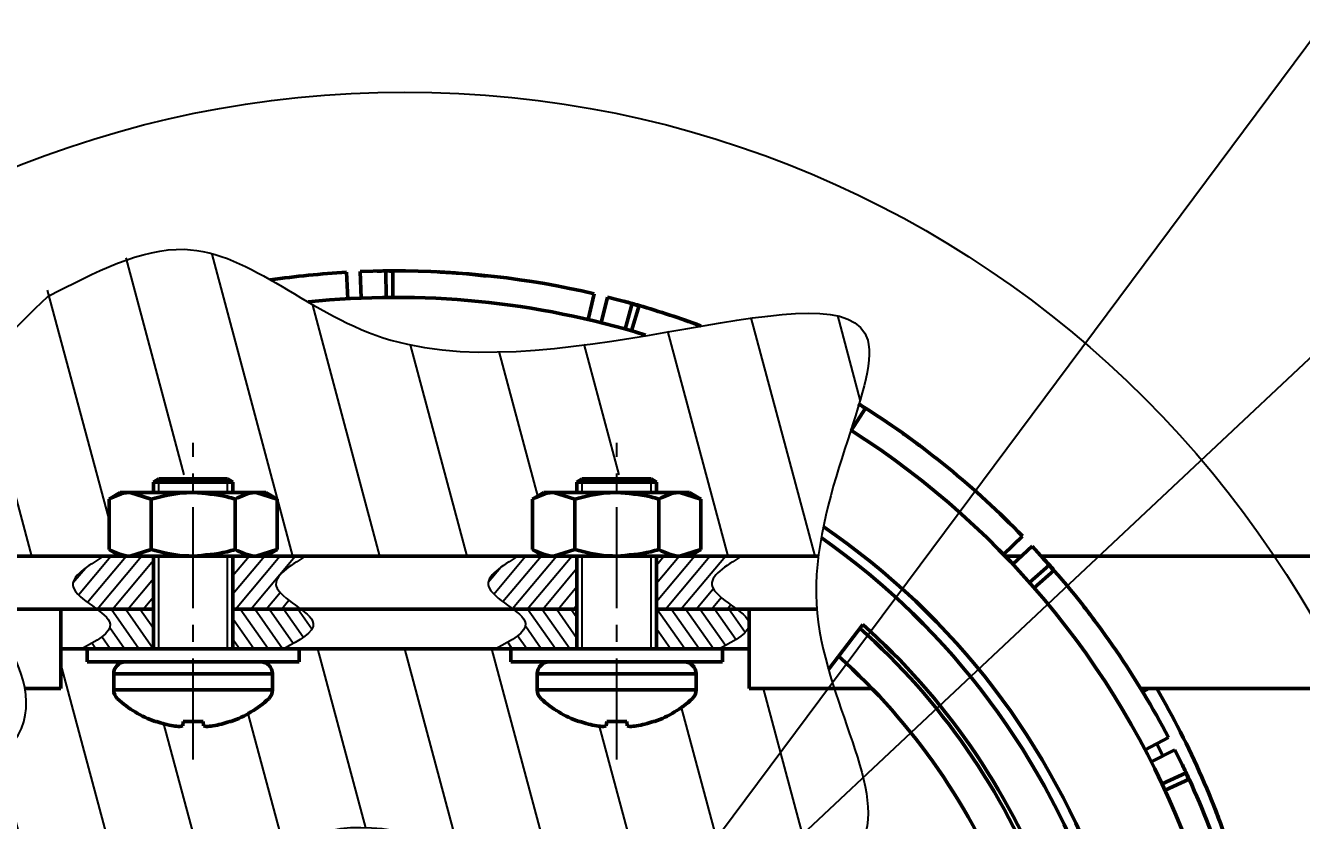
# Model space of a CAD drawing. Header units: inches. Extents: x -1846 to 3013, y 0 to 1997.
# Drawn here: x 456.2 to 528.5, y 1846.5 to 1891.5 of the extents above; entities that cross this region are included whole.
import ezdxf

# ---------------------------------------------------------------- set-up
doc = ezdxf.new("R2010")
doc.units = ezdxf.units.IN
doc.linetypes.add('CENTER2', pattern=[28.575, 19.05, -3.175, 3.175, -3.175])
for name, color, linetype, lineweight in [('Basic', 7, 'Continuous', 50), ('Center', 1, 'CENTER2', 25), ('Thin', 3, 'Continuous', 25)]:
    doc.layers.add(name, color=color, linetype=linetype, lineweight=lineweight)
doc.styles.get("Standard").update_dxf_attribs({"font": '', "height": 4})
doc.styles.get('Standard').set_extended_font_data('TCVN 7284', italic=True)
doc.dimstyles.new('TCVN 7284', dxfattribs={"dimscale": 2, "dimtxt": 4, "dimasz": 2.5, "dimexe": 1.25, "dimexo": 0.625, "dimtad": 1, "dimtoh": 1, "dimdec": 0, "dimlfac": 0.66, "dimtxsty": 'Standard', "dimcen": 2.5, "dimclrd": 7, "dimclre": 7, "dimclrt": 7, "dimadec": 0, "dimazin": 0, "dimtfac": 1, "dimtdec": 0, "dimtofl": 0, "dimtmove": 0, "dimatfit": 3, "dimfxl": 1, "dimlwd": 25, "dimlwe": 25, "dimarcsym": 0})
pattern_1 = [(105, (1689.101, 1015.482), (-4.600222, -1.232626), [])]

# ---------------------------------------------------------------- blocks, each defined once
blk = doc.blocks.new('*D39')
at = {"layer": 'Defpoints', "color": 0, "ltscale": 0.3, "transparency": 16777216}
for p in [(556.485, 1853.968), (151.485, 1816.468), (151.485, 1725.426)]:
    blk.add_point(p, dxfattribs=at)
at = {"layer": 'Thin', "color": 7, "linetype": 'Continuous', "lineweight": 25, "ltscale": 0.3, "transparency": 16777216}
for p, q in [((556.485, 1852.718), (556.485, 1722.926)), ((151.485, 1815.218), (151.485, 1722.926)), ((551.485, 1725.426), (156.485, 1725.426))]:
    blk.add_line(p, q, dxfattribs=at)
at = {"layer": 'Thin', "color": 7, "ltscale": 0.3, "transparency": 16777216}
for points in [[(156.485, 1726.259), (156.485, 1724.592), (151.485, 1725.426)], [(551.485, 1726.259), (551.485, 1724.592), (556.485, 1725.426)]]:
    blk.add_solid(points, dxfattribs=at)
at = {"layer": 'Thin', "color": 7, "ltscale": 0.3, "transparency": 16777216, "insert": (353.985, 1728.701), "char_height": 4, "attachment_point": 5}
blk.add_mtext('270', dxfattribs=at)

msp = doc.modelspace()

# ---------------------------------------------------------------- hatches: boundary and pattern name
at = {"layer": 'Thin'}
h = msp.add_hatch(dxfattribs=at)
h.set_pattern_fill('ANSI31', color=256, scale=1.5, angle=60)
h.set_pattern_definition(pattern_1)
edge = h.paths.add_edge_path()
edge.add_spline(control_points=[(503.003, 1868.603), (503.157, 1869.076), (503.303, 1869.533), (503.435, 1869.968)], knot_values=[38.110976, 38.110976, 38.110976, 38.110976, 38.584669, 38.584669, 38.584669, 38.584669], degree=3, periodic=0)
edge.add_spline(control_points=[(503.435, 1869.968), (503.446, 1870.006), (503.458, 1870.044), (503.469, 1870.082)], knot_values=[38.584669, 38.584669, 38.584669, 38.584669, 38.626369, 38.626369, 38.626369, 38.626369], degree=3, periodic=0)
edge.add_spline(control_points=[(503.469, 1870.082), (503.469, 1870.083), (503.469, 1870.083), (503.469, 1870.083)], knot_values=[38.626369, 38.626369, 38.626369, 38.626369, 38.626533, 38.626533, 38.626533, 38.626533], degree=3, periodic=0)
edge.add_spline(control_points=[(503.469, 1870.083), (503.923, 1871.6), (504.876, 1876.081), (499.448, 1875.365), (494.463, 1874.519)], knot_values=[38.626533, 38.626533, 38.626533, 38.626533, 40.290675, 44.56124, 44.56124, 44.56124, 44.56124], degree=3, periodic=0)
edge.add_spline(control_points=[(494.463, 1874.519), (494.463, 1874.519), (494.463, 1874.519), (494.462, 1874.519)], knot_values=[44.56124, 44.56124, 44.56124, 44.56124, 44.561547, 44.561547, 44.561547, 44.561547], degree=3, periodic=0)
edge.add_spline(control_points=[(494.462, 1874.519), (493.465, 1874.35), (492.425, 1874.168), (491.36, 1873.991)], knot_values=[44.561547, 44.561547, 44.561547, 44.561547, 45.415646, 45.415646, 45.415646, 45.415646], degree=3, periodic=0)
edge.add_spline(control_points=[(491.36, 1873.991), (486.519, 1873.188), (478.937, 1872.218), (473.647, 1875.022), (472.191, 1875.863)], knot_values=[45.415646, 45.415646, 45.415646, 45.415646, 49.296159, 50.901303, 50.901303, 50.901303, 50.901303], degree=3, periodic=0)
edge.add_spline(control_points=[(472.191, 1875.863), (469.782, 1877.256), (465.359, 1880.227), (459.993, 1877.712), (457.247, 1876.425)], knot_values=[50.901303, 50.901303, 50.901303, 50.901303, 53.55698, 56.340556, 56.340556, 56.340556, 56.340556], degree=3, periodic=0)
edge.add_spline(control_points=[(457.247, 1876.425), (454.687, 1873.81), (452.128, 1871.195), (451.126, 1868.424)], knot_values=[0, 0, 0, 0, 3.105273, 3.105273, 3.105273, 3.105273], degree=3, periodic=0)
edge.add_spline(control_points=[(451.126, 1868.424), (450.693, 1867.226), (450.442, 1865.06), (451.49, 1862.764), (452.052, 1861.761)], knot_values=[3.105273, 3.105273, 3.105273, 3.105273, 4.44685, 5.474396, 5.474396, 5.474396, 5.474396], degree=3, periodic=0)
edge.add_spline(control_points=[(452.052, 1861.761), (452.06, 1861.747), (452.068, 1861.733), (452.076, 1861.719)], knot_values=[5.474396, 5.474396, 5.474396, 5.474396, 5.488904, 5.488904, 5.488904, 5.488904], degree=3, periodic=0)
edge.add_spline(control_points=[(452.076, 1861.719), (452.122, 1861.635), (452.17, 1861.552), (452.218, 1861.468)], knot_values=[5.488904, 5.488904, 5.488904, 5.488904, 5.57432, 5.57432, 5.57432, 5.57432], degree=3, periodic=0)
edge.add_line((452.218, 1861.468), (461.61, 1861.468))
edge.add_line((461.61, 1861.468), (460.972, 1861.837))
edge.add_line((460.972, 1861.837), (460.972, 1864.7))
edge.add_line((460.972, 1864.7), (461.61, 1865.068))
edge.add_line((461.61, 1865.068), (462.163, 1865.068))
edge.add_line((462.163, 1865.068), (463.485, 1865.068))
edge.add_line((463.485, 1865.068), (463.485, 1865.651))
edge.add_line((463.485, 1865.651), (463.909, 1866.075))
edge.add_line((463.909, 1866.075), (467.561, 1866.075))
edge.add_line((467.561, 1866.075), (467.985, 1865.651))
edge.add_line((467.985, 1865.651), (467.985, 1865.068))
edge.add_line((467.985, 1865.068), (469.307, 1865.068))
edge.add_line((469.307, 1865.068), (469.86, 1865.068))
edge.add_line((469.86, 1865.068), (470.498, 1864.7))
edge.add_line((470.498, 1864.7), (470.498, 1861.837))
edge.add_line((470.498, 1861.837), (469.86, 1861.468))
edge.add_line((469.86, 1861.468), (485.61, 1861.468))
edge.add_line((485.61, 1861.468), (484.972, 1861.837))
edge.add_line((484.972, 1861.837), (484.972, 1864.7))
edge.add_line((484.972, 1864.7), (485.61, 1865.068))
edge.add_line((485.61, 1865.068), (486.163, 1865.068))
edge.add_line((486.163, 1865.068), (487.485, 1865.068))
edge.add_line((487.485, 1865.068), (487.485, 1865.651))
edge.add_line((487.485, 1865.651), (487.909, 1866.075))
edge.add_line((487.909, 1866.075), (491.561, 1866.075))
edge.add_line((491.561, 1866.075), (491.985, 1865.651))
edge.add_line((491.985, 1865.651), (491.985, 1865.068))
edge.add_line((491.985, 1865.068), (493.307, 1865.068))
edge.add_line((493.307, 1865.068), (493.86, 1865.068))
edge.add_line((493.86, 1865.068), (494.498, 1864.7))
edge.add_line((494.498, 1864.7), (494.498, 1861.837))
edge.add_line((494.498, 1861.837), (493.86, 1861.468))
edge.add_line((493.86, 1861.468), (501.163, 1861.468))
edge.add_spline(control_points=[(501.163, 1861.468), (501.207, 1861.817), (501.26, 1862.165), (501.322, 1862.511)], knot_values=[35.978912, 35.978912, 35.978912, 35.978912, 36.273652, 36.273652, 36.273652, 36.273652], degree=3, periodic=0)
edge.add_spline(control_points=[(501.322, 1862.511), (501.359, 1862.72), (501.4, 1862.929), (501.443, 1863.137)], knot_values=[36.273652, 36.273652, 36.273652, 36.273652, 36.452028, 36.452028, 36.452028, 36.452028], degree=3, periodic=0)
edge.add_spline(control_points=[(501.443, 1863.137), (501.842, 1865.074), (502.467, 1866.945), (503.003, 1868.603)], knot_values=[36.452028, 36.452028, 36.452028, 36.452028, 38.110976, 38.110976, 38.110976, 38.110976], degree=3, periodic=0)
h = msp.add_hatch(dxfattribs=at)
h.set_pattern_fill('ANSI31', color=256, scale=0.21, angle=5)
h.set_pattern_definition([(50, (-49.98, 922.55975), (-0.51076013, 0.42857864), [])])
edge = h.paths.add_edge_path()
edge.add_line((463.485, 1858.468), (463.485, 1861.468))
edge.add_line((463.485, 1861.468), (460.688, 1861.468))
edge.add_spline(control_points=[(460.688, 1861.468), (459.731, 1860.888), (458.1, 1859.898), (459.723, 1858.88), (460.277, 1858.468)], knot_values=[0, 0, 0, 0, 0.825606, 1.407036, 1.407036, 1.407036, 1.407036], degree=3, periodic=0)
edge.add_line((460.277, 1858.468), (463.485, 1858.468))
edge = h.paths.add_edge_path()
edge.add_spline(control_points=[(471.837, 1858.468), (471.274, 1858.893), (469.607, 1859.911), (471.195, 1860.901), (472.13, 1861.468)], knot_values=[0.018863, 0.018863, 0.018863, 0.018863, 0.619017, 1.42576, 1.42576, 1.42576, 1.42576], degree=3, periodic=0)
edge.add_line((472.13, 1861.468), (467.985, 1861.468))
edge.add_line((467.985, 1861.468), (467.985, 1858.468))
edge.add_line((467.985, 1858.468), (471.837, 1858.468))
edge = h.paths.add_edge_path()
edge.add_line((487.485, 1858.468), (487.485, 1861.468))
edge.add_line((487.485, 1861.468), (484.155, 1861.468))
edge.add_spline(control_points=[(484.155, 1861.468), (483.22, 1860.901), (481.633, 1859.911), (483.299, 1858.893), (483.862, 1858.468)], knot_values=[0.018863, 0.018863, 0.018863, 0.018863, 0.825606, 1.42576, 1.42576, 1.42576, 1.42576], degree=3, periodic=0)
edge.add_line((483.862, 1858.468), (487.485, 1858.468))
edge = h.paths.add_edge_path()
edge.add_spline(control_points=[(496.535, 1858.468), (495.972, 1858.893), (494.305, 1859.911), (495.893, 1860.901), (496.828, 1861.468)], knot_values=[0.018863, 0.018863, 0.018863, 0.018863, 0.619017, 1.42576, 1.42576, 1.42576, 1.42576], degree=3, periodic=0)
edge.add_line((496.828, 1861.468), (491.985, 1861.468))
edge.add_line((491.985, 1861.468), (491.985, 1858.468))
edge.add_line((491.985, 1858.468), (496.535, 1858.468))
h = msp.add_hatch(dxfattribs=at)
h.set_pattern_fill('ANSI31', color=256, scale=0.21, angle=80)
h.set_pattern_definition([(125, (-49.98, 922.55975), (-0.54616963, -0.3824321), [])])
edge = h.paths.add_edge_path()
edge.add_line((463.485, 1856.218), (463.485, 1858.468))
edge.add_line((463.485, 1858.468), (460.277, 1858.468))
edge.add_spline(control_points=[(460.277, 1858.468), (460.667, 1858.178), (461.579, 1857.393), (460.284, 1856.674), (459.435, 1856.218)], knot_values=[1.407036, 1.407036, 1.407036, 1.407036, 1.816246, 2.531669, 2.531669, 2.531669, 2.531669], degree=3, periodic=0)
edge.add_line((459.435, 1856.218), (463.485, 1856.218))
edge = h.paths.add_edge_path()
edge.add_spline(control_points=[(470.868, 1856.218), (471.743, 1856.688), (473.081, 1857.406), (472.203, 1858.192), (471.837, 1858.468)], knot_values=[1.42576, 1.42576, 1.42576, 1.42576, 2.161986, 2.552473, 2.552473, 2.552473, 2.552473], degree=3, periodic=0)
edge.add_line((471.837, 1858.468), (467.985, 1858.468))
edge.add_line((467.985, 1858.468), (467.985, 1856.218))
edge.add_line((467.985, 1856.218), (470.868, 1856.218))
edge = h.paths.add_edge_path()
edge.add_line((487.485, 1856.218), (487.485, 1858.468))
edge.add_line((487.485, 1858.468), (483.862, 1858.468))
edge.add_spline(control_points=[(483.862, 1858.468), (484.229, 1858.192), (485.106, 1857.406), (483.768, 1856.688), (482.894, 1856.218)], knot_values=[1.42576, 1.42576, 1.42576, 1.42576, 1.816246, 2.552473, 2.552473, 2.552473, 2.552473], degree=3, periodic=0)
edge.add_line((482.894, 1856.218), (483.735, 1856.218))
edge.add_line((483.735, 1856.218), (487.485, 1856.218))
edge = h.paths.add_edge_path()
edge.add_spline(control_points=[(495.566, 1856.218), (496.347, 1856.637), (497.128, 1857.056), (497.235, 1857.496)], knot_values=[1.895118, 1.895118, 1.895118, 1.895118, 2.552473, 2.552473, 2.552473, 2.552473], degree=3, periodic=0)
edge.add_line((497.235, 1857.496), (497.235, 1857.698))
edge.add_spline(control_points=[(497.235, 1857.698), (497.173, 1857.949), (496.882, 1858.207), (496.535, 1858.468)], knot_values=[1.42576, 1.42576, 1.42576, 1.42576, 1.795257, 1.795257, 1.795257, 1.795257], degree=3, periodic=0)
edge.add_line((496.535, 1858.468), (491.985, 1858.468))
edge.add_line((491.985, 1858.468), (491.985, 1856.218))
edge.add_line((491.985, 1856.218), (495.566, 1856.218))
h = msp.add_hatch(dxfattribs=at)
h.set_pattern_fill('ANSI31', color=256, scale=1.5, angle=60)
h.set_pattern_definition(pattern_1)
edge = h.paths.add_edge_path()
edge.add_spline(control_points=[(470.258, 1844.531), (471.162, 1845.049), (472.727, 1845.853), (474.384, 1846.07), (475.131, 1846.077)], knot_values=[18.870424, 18.870424, 18.870424, 18.870424, 19.991104, 20.871661, 20.871661, 20.871661, 20.871661], degree=3, periodic=0)
edge.add_spline(control_points=[(475.131, 1846.077), (477.008, 1846.094), (478.998, 1845.547), (481.104, 1844.825)], knot_values=[20.871661, 20.871661, 20.871661, 20.871661, 23.084852, 23.084852, 23.084852, 23.084852], degree=3, periodic=0)
edge.add_spline(control_points=[(481.104, 1844.825), (482.448, 1844.364), (483.84, 1843.831), (485.279, 1843.327)], knot_values=[23.084852, 23.084852, 23.084852, 23.084852, 24.497908, 24.497908, 24.497908, 24.497908], degree=3, periodic=0)
edge.add_spline(control_points=[(485.279, 1843.327), (487.278, 1842.626), (489.369, 1841.982), (491.554, 1841.663)], knot_values=[24.497908, 24.497908, 24.497908, 24.497908, 26.461089, 26.461089, 26.461089, 26.461089], degree=3, periodic=0)
edge.add_spline(control_points=[(491.554, 1841.663), (492.59, 1841.512), (494.467, 1841.374), (496.409, 1841.558), (497.235, 1841.696)], knot_values=[26.461089, 26.461089, 26.461089, 26.461089, 27.39269, 28.113804, 28.113804, 28.113804, 28.113804], degree=3, periodic=0)
edge.add_spline(control_points=[(497.235, 1841.696), (500.001, 1842.158), (505.947, 1844.787), (503.22, 1850.348), (502.058, 1853.968)], knot_values=[28.113804, 28.113804, 28.113804, 28.113804, 30.529359, 33.818988, 33.818988, 33.818988, 33.818988], degree=3, periodic=0)
edge.add_line((502.058, 1853.968), (497.235, 1853.968))
edge.add_line((497.235, 1853.968), (497.235, 1856.218))
edge.add_line((497.235, 1856.218), (495.735, 1856.218))
edge.add_line((495.735, 1856.218), (495.735, 1855.468))
edge.add_line((495.735, 1855.468), (493.56, 1855.468))
edge.add_arc((493.56, 1854.793), 0.675, 0, 90, ccw=False)
edge.add_line((494.235, 1854.793), (494.235, 1853.88))
edge.add_arc((493.56, 1853.88), 0.675, -47.50727, 0, ccw=False)
edge.add_arc((489.735, 1858.056), 6.337, 289.82503, 312.49273, ccw=False)
edge.add_line((491.884, 1852.094), (491.808, 1852.094))
edge.add_arc((489.736, 1858.103), 6.357, 280.1662, 289.02704, ccw=False)
edge.add_arc((490.111, 1857.168), 5.374, 273.96401, 277.98421, ccw=False)
edge.add_arc((490.658, 1852.858), 1.065, 251.73106, 260.54851, ccw=False)
edge.add_line((490.324, 1851.846), (490.302, 1852.094))
edge.add_line((490.302, 1852.094), (489.168, 1852.094))
edge.add_line((489.168, 1852.094), (489.146, 1851.846))
edge.add_arc((488.812, 1852.858), 1.065, 279.45149, 288.26894, ccw=False)
edge.add_arc((489.359, 1857.168), 5.374, 262.01579, 266.03599, ccw=False)
edge.add_arc((489.734, 1858.103), 6.357, 250.97296, 259.8338, ccw=False)
edge.add_line((487.662, 1852.094), (487.586, 1852.094))
edge.add_arc((489.735, 1858.056), 6.337, 227.50727, 250.17497, ccw=False)
edge.add_arc((485.91, 1853.88), 0.675, 180, 227.50727, ccw=False)
edge.add_line((485.235, 1853.88), (485.235, 1854.793))
edge.add_arc((485.91, 1854.793), 0.675, 90, 180, ccw=False)
edge.add_line((485.91, 1855.468), (483.735, 1855.468))
edge.add_line((483.735, 1855.468), (483.735, 1856.218))
edge.add_line((483.735, 1856.218), (481.36, 1856.218))
edge.add_line((481.36, 1856.218), (471.735, 1856.218))
edge.add_line((471.735, 1856.218), (471.735, 1855.468))
edge.add_line((471.735, 1855.468), (469.56, 1855.468))
edge.add_arc((469.56, 1854.793), 0.675, 0, 90, ccw=False)
edge.add_line((470.235, 1854.793), (470.235, 1853.88))
edge.add_arc((469.56, 1853.88), 0.675, -47.50727, 0, ccw=False)
edge.add_arc((465.735, 1858.056), 6.337, 289.82503, 312.49273, ccw=False)
edge.add_line((467.884, 1852.094), (467.808, 1852.094))
edge.add_arc((465.736, 1858.103), 6.357, 280.1662, 289.02704, ccw=False)
edge.add_arc((466.111, 1857.168), 5.374, 273.96401, 277.98421, ccw=False)
edge.add_arc((466.658, 1852.858), 1.065, 251.73106, 260.54851, ccw=False)
edge.add_line((466.324, 1851.846), (466.302, 1852.094))
edge.add_line((466.302, 1852.094), (465.168, 1852.094))
edge.add_line((465.168, 1852.094), (465.146, 1851.846))
edge.add_arc((464.812, 1852.858), 1.065, 279.45149, 288.26894, ccw=False)
edge.add_arc((465.359, 1857.168), 5.374, 262.01579, 266.03599, ccw=False)
edge.add_arc((465.734, 1858.103), 6.357, 250.97296, 259.8338, ccw=False)
edge.add_line((463.662, 1852.094), (463.586, 1852.094))
edge.add_arc((465.735, 1858.056), 6.337, 227.50727, 250.17497, ccw=False)
edge.add_arc((461.91, 1853.88), 0.675, 180, 227.50727, ccw=False)
edge.add_line((461.235, 1853.88), (461.235, 1854.793))
edge.add_arc((461.91, 1854.793), 0.675, 90, 180, ccw=False)
edge.add_line((461.91, 1855.468), (459.735, 1855.468))
edge.add_line((459.735, 1855.468), (459.735, 1856.218))
edge.add_line((459.735, 1856.218), (458.235, 1856.218))
edge.add_line((458.235, 1856.218), (458.235, 1853.968))
edge.add_line((458.235, 1853.968), (456.213, 1853.968))
edge.add_spline(control_points=[(456.213, 1853.968), (456.383, 1853.045), (456.079, 1849.895), (446.121, 1845.228), (453.82, 1841.761), (458.235, 1841.235)], knot_values=[8.188347, 8.188347, 8.188347, 8.188347, 9.215142, 11.837671, 15.104655, 15.104655, 15.104655, 15.104655], degree=3, periodic=0)
edge.add_spline(control_points=[(458.235, 1841.235), (459.657, 1841.065), (462.088, 1841.024), (464.1, 1841.515), (464.869, 1841.774)], knot_values=[15.104655, 15.104655, 15.104655, 15.104655, 16.156613, 16.884742, 16.884742, 16.884742, 16.884742], degree=3, periodic=0)
edge.add_spline(control_points=[(464.869, 1841.774), (466.965, 1842.479), (468.656, 1843.612), (470.258, 1844.531)], knot_values=[16.884742, 16.884742, 16.884742, 16.884742, 18.870424, 18.870424, 18.870424, 18.870424], degree=3, periodic=0)

# ---------------------------------------------------------------- linework, layer by layer
at = {"layer": 'Basic'}
for p, q in [((474.508, 1876.05), (474.424, 1877.548)), ((475.203, 1877.585), (476.648, 1877.623)), ((475.264, 1876.086), (475.203, 1877.585)), ((476.665, 1876.123), (476.648, 1877.623)), ((476.648, 1877.623), (477.05, 1877.594)), ((477.054, 1876.125), (477.05, 1877.625)), ((480.765, 1877.497), (481.202, 1877.464)), ((481.255, 1877.46), (482.359, 1877.32)), ((488.119, 1874.868), (488.46, 1876.329)), ((488.854, 1874.69), (489.218, 1876.146)), ((489.218, 1876.146), (490.615, 1875.774)), ((490.209, 1874.33), (490.615, 1875.774)), ((490.583, 1874.223), (491.002, 1875.664)), ((490.615, 1875.774), (490.993, 1875.634)), ((503.029, 1868.587), (503.836, 1869.851)), ((503.435, 1869.968), (503.496, 1870.066)), ((503.469, 1870.082), (503.496, 1870.066)), ((503.496, 1870.066), (503.819, 1869.825)), ((463.485, 1865.651), (463.785, 1865.851)), ((463.485, 1865.068), (463.485, 1865.651)), ((463.485, 1865.651), (467.985, 1865.651)), ((467.685, 1865.851), (463.785, 1865.851)), ((467.985, 1865.651), (467.685, 1865.851)), ((467.985, 1865.651), (467.985, 1865.068)), ((487.485, 1865.651), (487.785, 1865.851)), ((487.485, 1865.068), (487.485, 1865.651)), ((487.485, 1865.651), (491.985, 1865.651)), ((491.685, 1865.851), (487.785, 1865.851)), ((491.985, 1865.651), (491.685, 1865.851)), ((491.985, 1865.651), (491.985, 1865.068)), ((461.61, 1865.068), (460.972, 1864.7)), ((460.972, 1861.837), (460.972, 1864.7)), ((461.61, 1865.068), (462.163, 1865.068)), ((463.354, 1864.7), (462.163, 1865.068)), ((465.735, 1865.068), (462.163, 1865.068)), ((463.354, 1861.837), (463.354, 1864.7)), ((465.735, 1865.068), (469.307, 1865.068)), ((468.117, 1861.837), (468.117, 1864.7)), ((470.498, 1864.7), (469.307, 1865.068)), ((469.307, 1865.068), (469.86, 1865.068)), ((470.498, 1864.7), (469.86, 1865.068)), ((470.498, 1861.837), (470.498, 1864.7)), ((485.61, 1865.068), (484.972, 1864.7)), ((484.972, 1861.837), (484.972, 1864.7)), ((485.61, 1865.068), (486.163, 1865.068)), ((487.354, 1864.7), (486.163, 1865.068)), ((489.735, 1865.068), (486.163, 1865.068)), ((487.354, 1861.837), (487.354, 1864.7)), ((489.735, 1865.068), (493.307, 1865.068)), ((492.117, 1861.837), (492.117, 1864.7)), ((494.498, 1864.7), (493.307, 1865.068)), ((493.307, 1865.068), (493.86, 1865.068)), ((494.498, 1864.7), (493.86, 1865.068)), ((494.498, 1861.837), (494.498, 1864.7)), ((511.657, 1861.547), (512.734, 1862.591)), ((460.972, 1861.837), (461.61, 1861.468)), ((463.354, 1861.837), (462.163, 1861.468)), ((470.498, 1861.837), (469.307, 1861.468)), ((469.86, 1861.468), (470.498, 1861.837)), ((484.972, 1861.837), (485.61, 1861.468)), ((487.354, 1861.837), (486.163, 1861.468)), ((494.498, 1861.837), (493.307, 1861.468)), ((493.86, 1861.468), (494.498, 1861.837)), ((512.18, 1861), (513.273, 1862.027)), ((513.273, 1862.027), (514.247, 1860.96)), ((452.218, 1861.468), (475.477, 1861.468)), ((452.218, 1861.468), (501.163, 1861.468)), ((463.485, 1856.218), (463.485, 1861.468)), ((467.985, 1861.468), (467.985, 1856.218)), ((487.485, 1856.218), (487.485, 1861.468)), ((491.985, 1861.468), (491.985, 1856.218)), ((511.734, 1861.468), (512.678, 1861.468)), ((513.125, 1859.965), (514.247, 1860.96)), ((513.783, 1861.468), (550.485, 1861.468)), ((548.985, 1861.468), (513.783, 1861.468)), ((514.247, 1860.96), (514.489, 1860.638)), ((513.382, 1859.672), (514.512, 1860.658)), ((463.485, 1858.468), (454.096, 1858.468)), ((458.235, 1853.968), (458.235, 1858.468)), ((481.411, 1858.468), (467.985, 1858.468)), ((487.485, 1858.468), (481.411, 1858.468)), ((501.074, 1858.468), (491.985, 1858.468)), ((497.235, 1853.968), (497.235, 1858.468)), ((503.68, 1857.587), (501.735, 1855.033)), ((483.735, 1856.218), (458.235, 1856.218)), ((459.735, 1856.218), (459.735, 1855.468)), ((471.735, 1855.468), (471.735, 1856.218)), ((497.235, 1856.218), (481.36, 1856.218)), ((483.735, 1856.218), (483.735, 1855.468)), ((495.735, 1855.468), (495.735, 1856.218)), ((471.735, 1855.468), (459.735, 1855.468)), ((495.735, 1855.468), (483.735, 1855.468)), ((461.235, 1854.793), (461.235, 1853.88)), ((470.235, 1854.793), (461.235, 1854.793)), ((470.235, 1853.88), (470.235, 1854.793)), ((485.235, 1854.793), (485.235, 1853.88)), ((494.235, 1854.793), (485.235, 1854.793)), ((494.235, 1853.88), (494.235, 1854.793)), ((458.235, 1853.968), (456.213, 1853.968)), ((470.235, 1853.88), (461.235, 1853.88)), ((494.235, 1853.88), (485.235, 1853.88)), ((497.235, 1853.968), (502.058, 1853.968)), ((504.199, 1853.968), (502.058, 1853.968)), ((548.985, 1853.968), (519.423, 1853.968)), ((519.544, 1853.769), (519.883, 1853.968)), ((463.662, 1852.094), (463.586, 1852.094)), ((465.168, 1852.094), (465.146, 1851.846)), ((466.302, 1852.094), (465.168, 1852.094)), ((466.324, 1851.846), (466.302, 1852.094)), ((467.884, 1852.094), (467.808, 1852.094)), ((487.662, 1852.094), (487.586, 1852.094)), ((489.168, 1852.094), (489.146, 1851.846)), ((490.302, 1852.094), (489.168, 1852.094)), ((490.324, 1851.846), (490.302, 1852.094)), ((491.884, 1852.094), (491.808, 1852.094)), ((519.678, 1850.487), (521.005, 1851.185)), ((520.336, 1850.826), (520.678, 1850.14)), ((520.025, 1849.815), (521.363, 1850.492)), ((521.363, 1850.492), (521.997, 1849.194)), ((520.64, 1848.555), (521.997, 1849.194)), ((520.804, 1848.202), (522.167, 1848.829)), ((521.997, 1849.194), (522.138, 1848.816))]:
    msp.add_line(p, q, dxfattribs=at)
for centre, radius, start, end in [((477.204, 1828.126), 49.5, 93.21998, 98.22268), ((477.204, 1828.126), 49.5, 90.1789, 91.20245), ((477.204, 1828.126), 49.5, 76.85634, 90.17904), ((477.204, 1828.126), 48, 72.84805, 95.92803), ((477.204, 1828.126), 49.5, 73.81527, 74.83881), ((477.204, 1828.126), 49.5, 69.5941, 73.8154), ((477.204, 1828.126), 49.5, 57.45163, 57.9538), ((477.204, 1828.126), 49.5, 44.12907, 57.45176), ((477.204, 1828.126), 48, 122.73792, 57.48757), ((477.735, 1828.468), 42, 127.65759, 55.63472), ((477.204, 1828.126), 42, 126.78909, 54.95413), ((477.204, 1828.126), 49.5, 41.08799, 42.11154), ((477.204, 1828.126), 49.5, 27.76544, 41.08813), ((477.735, 1828.468), 38.738, 21.15248, 48.26913), ((477.735, 1828.468), 39, 21.12253, 48.29908), ((461.91, 1854.793), 0.675, 90, 180), ((469.56, 1854.793), 0.675, 0, 90), ((485.91, 1854.793), 0.675, 90, 180), ((493.56, 1854.793), 0.675, 0, 90), ((477.735, 1828.468), 36.75, 21.39322, 48.02839), ((461.91, 1853.88), 0.675, 180, 227.50727), ((469.56, 1853.88), 0.675, 312.49273, 0), ((485.91, 1853.88), 0.675, 180, 227.50727), ((493.56, 1853.88), 0.675, 312.49273, 0), ((477.548, 1829.072), 49.5, 17.13641, 30.196), ((465.735, 1858.056), 6.338, 227.50727, 250.17497), ((465.735, 1858.056), 6.338, 289.82503, 312.49273), ((489.735, 1858.056), 6.338, 227.50727, 250.17497), ((489.735, 1858.056), 6.338, 289.82503, 312.49273), ((465.734, 1858.103), 6.357, 250.97296, 259.8338), ((465.359, 1857.168), 5.374, 262.01579, 266.03599), ((464.812, 1852.858), 1.065, 279.45149, 288.26894), ((466.658, 1852.858), 1.065, 251.73106, 260.54851), ((466.111, 1857.168), 5.374, 273.96401, 277.98421), ((465.736, 1858.103), 6.357, 280.1662, 289.02704), ((489.734, 1858.103), 6.357, 250.97296, 259.8338), ((489.359, 1857.168), 5.374, 262.01579, 266.03599), ((488.812, 1852.858), 1.065, 279.45149, 288.26894), ((490.658, 1852.858), 1.065, 251.73106, 260.54851), ((490.111, 1857.168), 5.374, 273.96401, 277.98421), ((489.736, 1858.103), 6.357, 280.1662, 289.02704), ((477.204, 1828.126), 49.5, 24.72436, 25.7479), ((477.204, 1828.126), 49.5, 11.4018, 24.72449)]:
    msp.add_arc(centre, radius, start, end, dxfattribs=at)
for points, knots in [([(479.632, 1877.566), (479.653, 1877.565), (479.696, 1877.563), (480.048, 1877.544), (480.418, 1877.523), (480.704, 1877.501), (480.765, 1877.497)], [0, 0, 0, 0, 0.304092, 0.60952, 0.917222, 1, 1, 1, 1]), ([(493.462, 1874.88), (493.482, 1874.873), (493.523, 1874.859), (493.855, 1874.741), (494.204, 1874.617), (494.473, 1874.515), (494.53, 1874.494)], [0, 0, 0, 0, 0.304092, 0.60952, 0.917222, 1, 1, 1, 1]), ([(505.976, 1868.405), (505.993, 1868.393), (506.028, 1868.368), (506.314, 1868.162), (506.614, 1867.944), (506.843, 1867.771), (506.891, 1867.734)], [0, 0, 0, 0, 0.304092, 0.60952, 0.917222, 1, 1, 1, 1]), ([(462.163, 1865.068), (462.135, 1865.068), (461.732, 1865.063), (461.338, 1864.875), (460.972, 1864.7)], [0, 0, 0, 0, 0.0701503, 1, 1, 1, 1]), ([(465.735, 1865.068), (465.558, 1865.065), (464.753, 1865.048), (463.967, 1864.853), (463.354, 1864.7)], [0, 0, 0, 0, 0.219209, 1, 1, 1, 1]), ([(468.117, 1864.7), (467.966, 1864.742), (467.19, 1864.96), (466.384, 1865.02), (465.735, 1865.068)], [0, 0, 0, 0, 0.194876, 1, 1, 1, 1]), ([(469.307, 1865.068), (469.279, 1865.068), (468.877, 1865.063), (468.483, 1864.875), (468.117, 1864.7)], [0, 0, 0, 0, 0.0701503, 1, 1, 1, 1]), ([(486.163, 1865.068), (486.135, 1865.068), (485.732, 1865.063), (485.338, 1864.875), (484.972, 1864.7)], [0, 0, 0, 0, 0.0701503, 1, 1, 1, 1]), ([(489.735, 1865.068), (489.558, 1865.065), (488.753, 1865.048), (487.967, 1864.853), (487.354, 1864.7)], [0, 0, 0, 0, 0.219209, 1, 1, 1, 1]), ([(492.117, 1864.7), (491.966, 1864.742), (491.19, 1864.96), (490.384, 1865.02), (489.735, 1865.068)], [0, 0, 0, 0, 0.194876, 1, 1, 1, 1]), ([(493.307, 1865.068), (493.279, 1865.068), (492.877, 1865.063), (492.483, 1864.875), (492.117, 1864.7)], [0, 0, 0, 0, 0.0701503, 1, 1, 1, 1]), ([(462.163, 1861.468), (462.135, 1861.469), (461.732, 1861.474), (461.338, 1861.662), (460.972, 1861.837)], [0, 0, 0, 0, 0.07015, 1, 1, 1, 1]), ([(465.735, 1861.468), (465.558, 1861.472), (464.753, 1861.488), (463.967, 1861.684), (463.354, 1861.837)], [0, 0, 0, 0, 0.219209, 1, 1, 1, 1]), ([(468.117, 1861.837), (467.966, 1861.794), (467.19, 1861.576), (466.384, 1861.517), (465.735, 1861.468)], [0, 0, 0, 0, 0.194876, 1, 1, 1, 1]), ([(469.307, 1861.468), (469.279, 1861.469), (468.877, 1861.474), (468.483, 1861.662), (468.117, 1861.837)], [0, 0, 0, 0, 0.07015, 1, 1, 1, 1]), ([(486.163, 1861.468), (486.135, 1861.469), (485.732, 1861.474), (485.338, 1861.662), (484.972, 1861.837)], [0, 0, 0, 0, 0.07015, 1, 1, 1, 1]), ([(489.735, 1861.468), (489.558, 1861.472), (488.753, 1861.488), (487.967, 1861.684), (487.354, 1861.837)], [0, 0, 0, 0, 0.219209, 1, 1, 1, 1]), ([(492.117, 1861.837), (491.966, 1861.794), (491.19, 1861.576), (490.384, 1861.517), (489.735, 1861.468)], [0, 0, 0, 0, 0.194876, 1, 1, 1, 1]), ([(493.307, 1861.468), (493.279, 1861.469), (492.877, 1861.474), (492.483, 1861.662), (492.117, 1861.837)], [0, 0, 0, 0, 0.07015, 1, 1, 1, 1]), ([(516.158, 1858.668), (516.172, 1858.651), (516.198, 1858.618), (516.414, 1858.339), (516.641, 1858.045), (516.812, 1857.815), (516.848, 1857.766)], [0, 0, 0, 0, 0.304092, 0.60952, 0.917222, 1, 1, 1, 1]), ([(523.461, 1847.573), (523.469, 1847.553), (523.485, 1847.513), (523.615, 1847.186), (523.751, 1846.841), (523.851, 1846.572), (523.872, 1846.515)], [0, 0, 0, 0, 0.3040915, 0.6095198, 0.9172221, 1, 1, 1, 1])]:
    msp.add_open_spline(points, degree=3, knots=knots, dxfattribs=at)
at = {"layer": 'Center', "ltscale": 0.3}
for p, q in [((465.735, 1849.945), (465.735, 1867.886)), ((489.735, 1849.945), (489.735, 1867.886))]:
    msp.add_line(p, q, dxfattribs=at)
at = {"layer": 'Thin'}
for p, q in [((597.117, 1982.01), (491.797, 1840.661)), ((482.374, 1828.904), (597.117, 1936.645)), ((463.785, 1865.068), (463.785, 1865.851)), ((467.685, 1865.068), (467.685, 1865.851)), ((487.785, 1865.068), (487.785, 1865.851)), ((491.685, 1865.068), (491.685, 1865.851)), ((463.785, 1856.218), (463.785, 1861.468)), ((467.685, 1856.218), (467.685, 1861.468)), ((487.785, 1856.218), (487.785, 1861.468)), ((491.685, 1856.218), (491.685, 1861.468))]:
    msp.add_line(p, q, dxfattribs=at)
msp.add_circle((477.735, 1828.468), 59.293, dxfattribs=at)
for points in [[(457.497, 1876.175), (450.826, 1864.732), (455.82, 1851.327), (450.257, 1845.764), (462.384, 1841.202), (472.944, 1845.765), (494.727, 1841.459), (503.481, 1844.91), (501.055, 1858.742), (503.956, 1873.704), (476.939, 1873.704), (465.238, 1878.849), (457.497, 1876.175)], [(460.688, 1861.468), (458.937, 1859.717), (461.039, 1857.615), (459.361, 1856.178)]]:
    msp.add_spline(points, degree=3, dxfattribs=at)
for points in [[(472.13, 1861.468), (471.195, 1860.901), (469.167, 1859.637), (473.794, 1857.789), (471.743, 1856.688), (470.868, 1856.218)], [(484.155, 1861.468), (483.22, 1860.901), (481.192, 1859.637), (485.819, 1857.789), (483.768, 1856.688), (482.894, 1856.218)], [(496.828, 1861.468), (495.893, 1860.901), (493.865, 1859.637), (498.492, 1857.789), (496.441, 1856.688), (495.566, 1856.218)]]:
    msp.add_open_spline(points, degree=3, knots=[0.018863, 0.018863, 0.018863, 0.018863, 0.825606, 1.816246, 2.552473, 2.552473, 2.552473, 2.552473], dxfattribs=at)

# ---------------------------------------------------------------- dimensions: what is measured, and where the dimension line sits
at = {"layer": 'Thin', "ltscale": 0.3}
dim = msp.add_linear_dim(base=(151.485, 1725.426), p1=(556.485, 1853.968), p2=(151.485, 1816.468), text='270', dimstyle='TCVN 7284', dxfattribs=at)
dim.commit()
dim.dimension.update_dxf_attribs({"geometry": '*D39', "text_midpoint": (353.985, 1725.426), "dimtype": 160})

doc.saveas('drawing.dxf')
